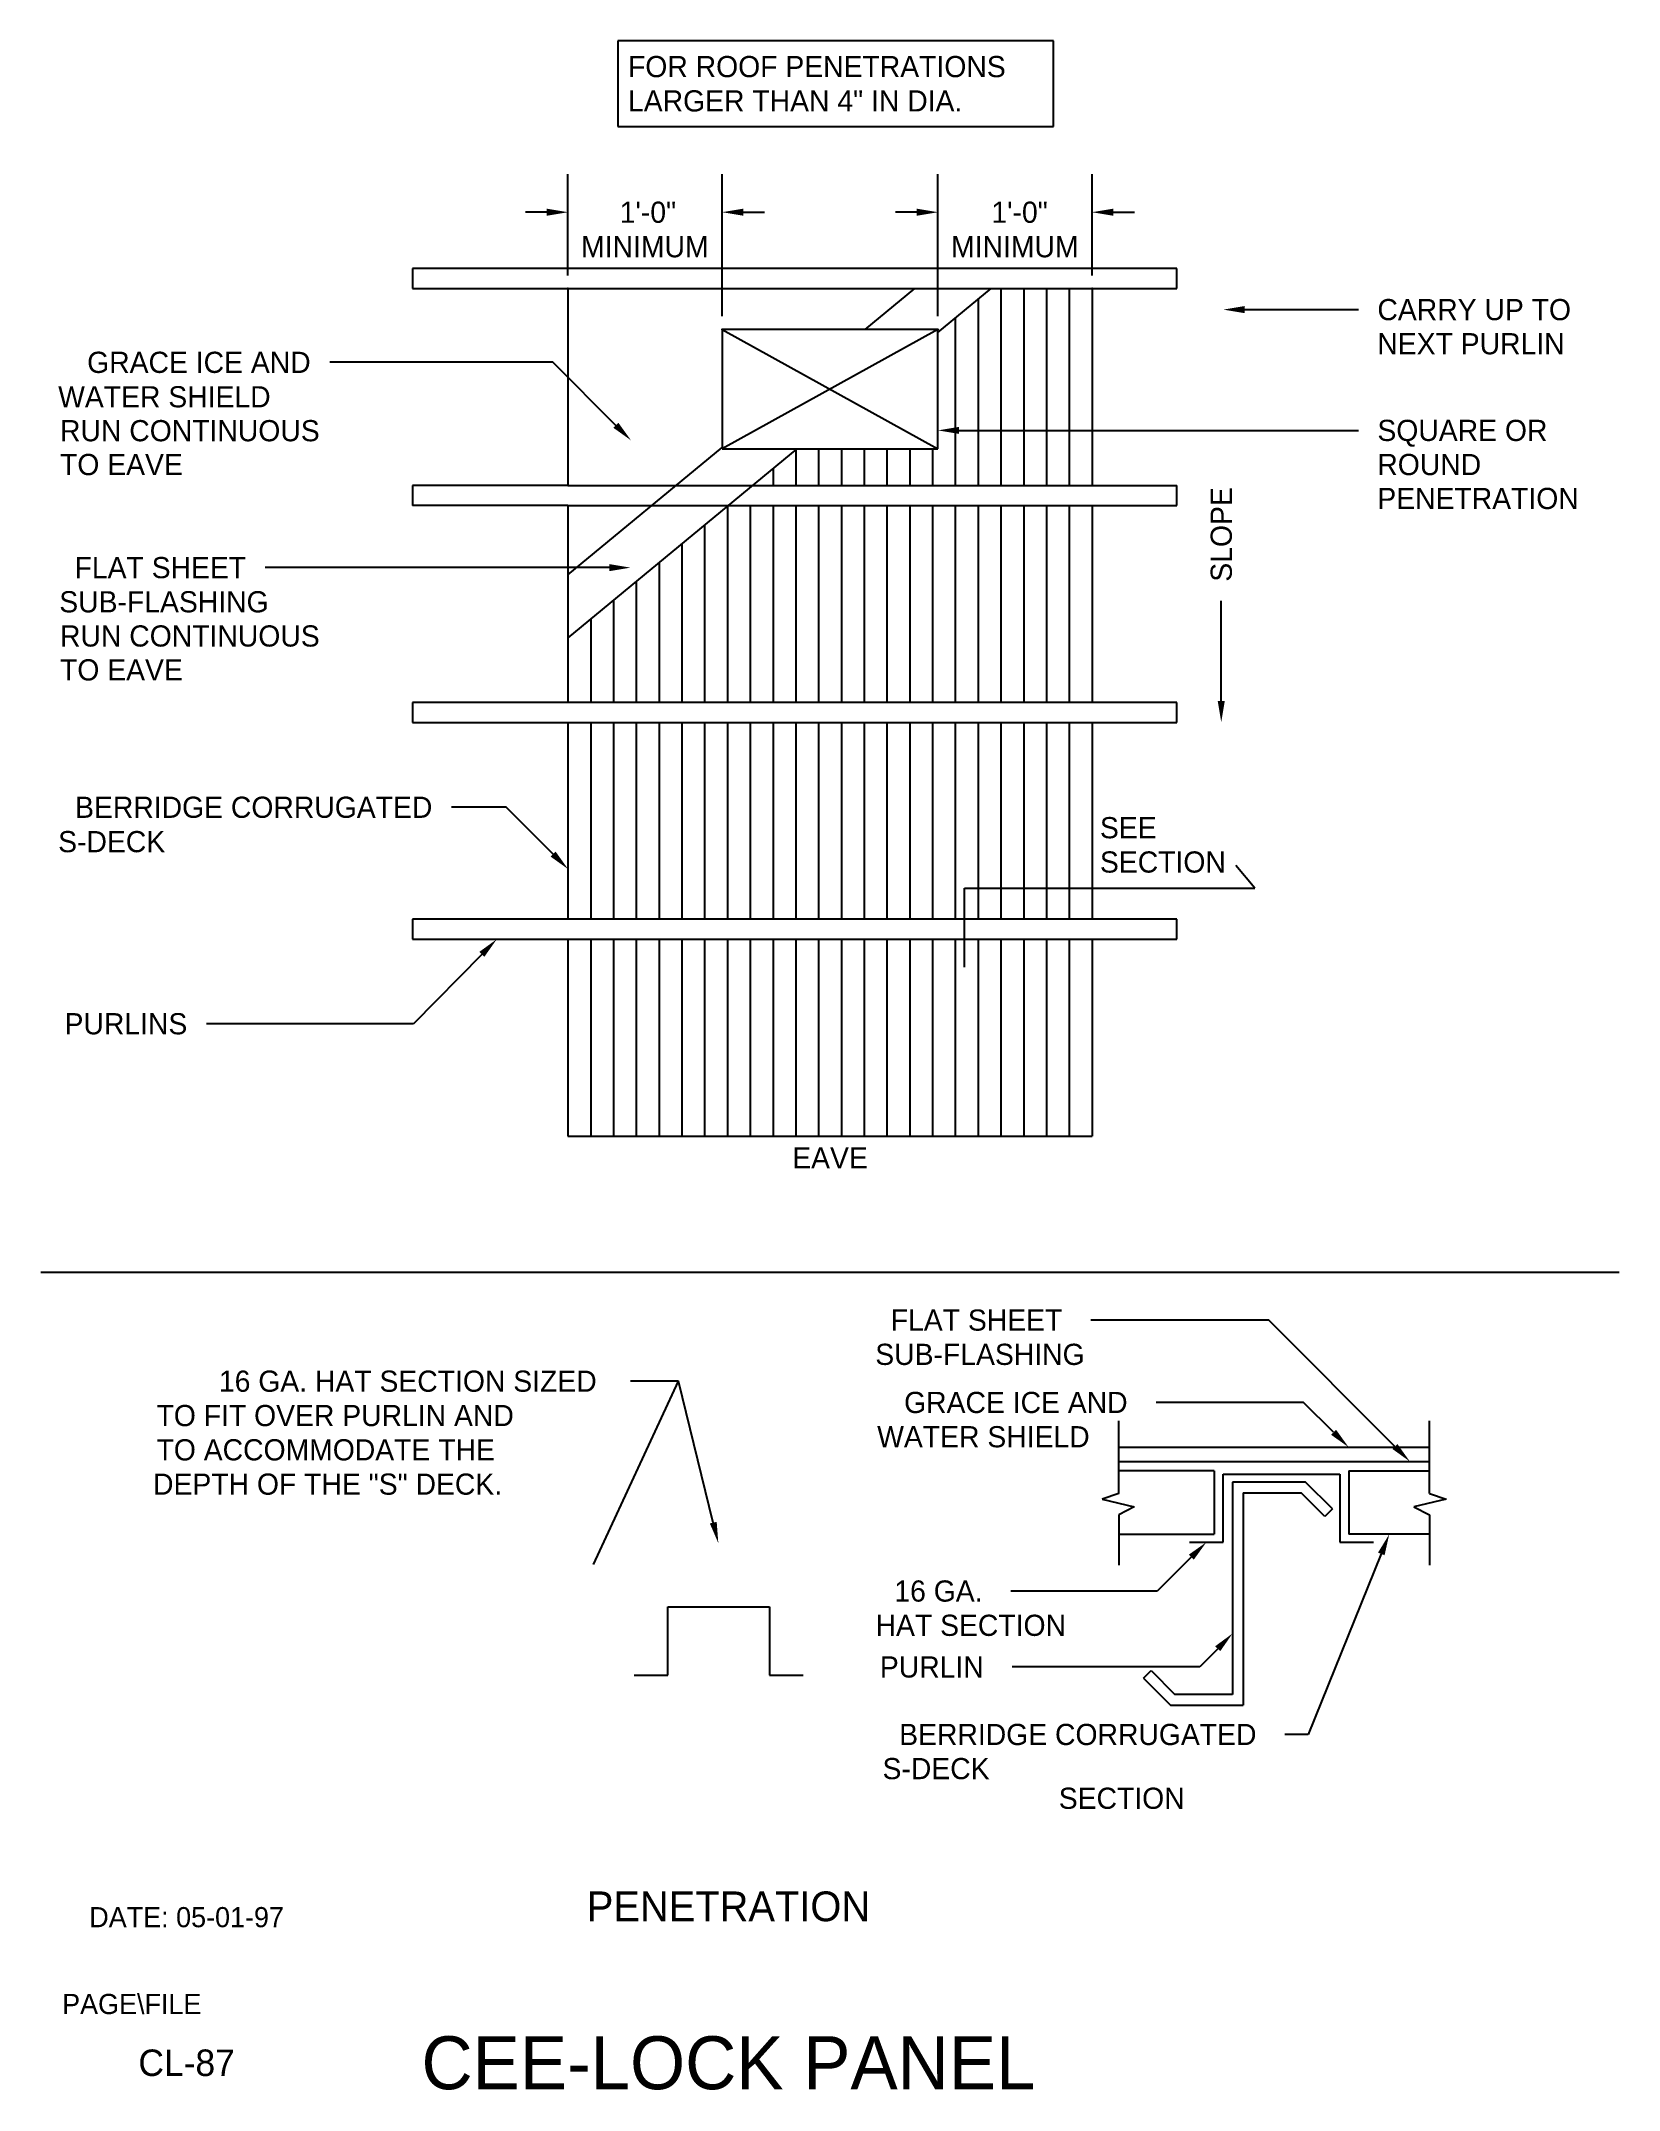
# Model space of a CAD drawing. Extents: x 0.1 to 33.7, y 1.1 to 44.6.
import ezdxf
from ezdxf.enums import TextEntityAlignment as Align

# ---------------------------------------------------------------- set-up
doc = ezdxf.new("R2010")
doc.units = 0
doc.header["$LTSCALE"] = 0.6
doc.linetypes.add('HIDDENX2', pattern=[0])
for name, color, linetype in [('BORDER', 7, 'CONTINUOUS'), ('CMP-FLSH', 7, 'CONTINUOUS'), ('DIM-TXT', 7, 'CONTINUOUS'), ('STRCTR', 7, 'CONTINUOUS')]:
    doc.layers.add(name, color=color, linetype=linetype)

msp = doc.modelspace()

# ---------------------------------------------------------------- linework, layer by layer
at = {"layer": 'BORDER', "color": 0, "linetype": 'CONTINUOUS'}
for p, q in [((0.14, 18.481), (33.661, 18.481)), ((11.874, 12.27), (13.682, 16.167))]:
    msp.add_line(p, q, dxfattribs=at)
at = {"layer": 'CMP-FLSH', "color": 0, "linetype": 'CONTINUOUS'}
for p, q in [((19.193, 38.508), (14.609, 38.508)), ((14.609, 38.508), (14.609, 35.973)), ((14.609, 38.508), (19.193, 35.973)), ((19.193, 38.508), (14.609, 35.973)), ((19.193, 35.973), (19.193, 38.508)), ((14.609, 35.973), (19.193, 35.973)), ((23.033, 14.764), (29.635, 14.764)), ((23.033, 14.461), (29.635, 14.461))]:
    msp.add_line(p, q, dxfattribs=at)
at = {"layer": 'DIM-TXT', "color": 0, "linetype": 'CONTINUOUS'}
for p, q in [((12.392, 44.638), (12.392, 42.824)), ((21.651, 44.638), (12.392, 44.638)), ((21.651, 42.824), (21.651, 44.638)), ((12.392, 42.824), (21.651, 42.824)), ((11.334, 39.657), (11.334, 41.81)), ((14.609, 38.789), (14.609, 41.81)), ((19.193, 38.789), (19.193, 41.81)), ((22.468, 39.657), (22.468, 41.81)), ((10.884, 41), (10.434, 41)), ((15.059, 41), (15.509, 41)), ((18.743, 41), (18.293, 41)), ((22.918, 41), (23.368, 41)), ((25.707, 38.931), (28.124, 38.931)), ((11.014, 37.811), (6.274, 37.811)), ((12.354, 36.472), (11.014, 37.811)), ((19.643, 36.365), (28.124, 36.365)), ((12.213, 33.45), (4.903, 33.45)), ((25.212, 30.616), (25.212, 32.746)), ((10.023, 28.359), (8.859, 28.359)), ((11.02, 27.363), (10.023, 28.359)), ((25.927, 26.637), (25.52, 27.125)), ((19.759, 24.963), (19.759, 26.637)), ((19.759, 26.637), (25.927, 26.637)), ((9.504, 25.233), (8.05, 23.76)), ((8.05, 23.76), (3.654, 23.76)), ((26.223, 17.465), (22.44, 17.465)), ((28.9, 14.78), (26.223, 17.465)), ((13.682, 16.167), (12.665, 16.167)), ((14.422, 13.161), (13.682, 16.167)), ((26.958, 15.715), (23.827, 15.715)), ((27.599, 15.081), (26.958, 15.715)), ((24.576, 12.429), (23.851, 11.709)), ((28.611, 12.497), (27.06, 8.662)), ((23.851, 11.709), (20.745, 11.709)), ((25.137, 10.484), (24.758, 10.096)), ((24.758, 10.096), (20.771, 10.096)), ((27.06, 8.662), (26.564, 8.662))]:
    msp.add_line(p, q, dxfattribs=at)
for p in [(14.609, 41), (22.468, 41), (11.334, 39.376), (22.468, 39.376), (14.609, 38.508), (19.193, 38.508)]:
    msp.add_point(p, dxfattribs=at)
for points in [[(10.884, 41.075), (10.884, 40.925), (11.334, 41)], [(15.059, 41.075), (15.059, 40.925), (14.609, 41)], [(18.743, 41.075), (18.743, 40.925), (19.193, 41)], [(22.918, 41.075), (22.918, 40.925), (22.468, 41)], [(25.707, 38.856), (25.707, 39.006), (25.257, 38.931)], [(12.407, 36.525), (12.301, 36.419), (12.673, 36.154)], [(19.643, 36.29), (19.643, 36.44), (19.193, 36.365)], [(12.213, 33.525), (12.213, 33.375), (12.663, 33.45)], [(25.287, 30.616), (25.137, 30.616), (25.212, 30.166)], [(11.073, 27.416), (10.967, 27.31), (11.338, 27.045)], [(9.451, 25.286), (9.558, 25.181), (9.821, 25.554)], [(27.651, 15.134), (27.546, 15.028), (27.918, 14.764)], [(28.953, 14.833), (28.847, 14.727), (29.218, 14.461)], [(14.494, 13.179), (14.349, 13.144), (14.529, 12.725)], [(24.524, 12.482), (24.629, 12.376), (24.896, 12.746)], [(28.542, 12.525), (28.681, 12.469), (28.78, 12.914)], [(25.083, 10.536), (25.191, 10.432), (25.451, 10.806)]]:
    msp.add_solid(points, dxfattribs=at)
at = {"layer": 'STRCTR', "color": 0, "linetype": 'CONTINUOUS'}
for p, q in [((24.266, 39.803), (8.034, 39.803)), ((8.034, 39.803), (8.034, 39.376)), ((24.266, 39.376), (24.266, 39.803)), ((8.034, 39.376), (24.266, 39.376)), ((11.334, 39.376), (11.334, 35.195)), ((17.65, 38.508), (18.703, 39.376)), ((19.193, 38.442), (20.325, 39.376)), ((20.531, 39.376), (20.531, 35.195)), ((21.015, 39.376), (21.015, 35.195)), ((21.5, 39.376), (21.5, 35.195)), ((21.984, 39.376), (21.984, 35.195)), ((22.468, 39.376), (22.468, 35.195)), ((19.563, 38.748), (19.563, 35.195)), ((20.047, 39.147), (20.047, 35.195)), ((11.334, 33.298), (14.609, 35.999)), ((16.199, 35.973), (11.334, 31.961)), ((16.175, 35.953), (16.175, 35.195)), ((16.659, 35.973), (16.659, 35.195)), ((17.143, 35.973), (17.143, 35.195)), ((17.627, 35.973), (17.627, 35.195)), ((18.111, 35.973), (18.111, 35.195)), ((18.595, 35.973), (18.595, 35.195)), ((19.079, 35.973), (19.079, 35.195)), ((15.691, 35.554), (15.691, 35.195)), ((8.034, 35.195), (8.034, 34.768)), ((11.334, 35.195), (8.034, 35.195)), ((15.256, 35.195), (24.266, 35.195)), ((24.266, 34.768), (24.266, 35.195)), ((11.334, 34.768), (8.034, 34.768)), ((11.334, 34.768), (11.334, 30.588)), ((14.723, 34.755), (14.723, 30.588)), ((14.738, 34.768), (24.266, 34.768)), ((15.207, 34.768), (15.207, 30.588)), ((15.691, 34.768), (15.691, 30.588)), ((16.175, 34.768), (16.175, 30.588)), ((16.659, 34.768), (16.659, 30.588)), ((17.143, 34.768), (17.143, 30.588)), ((17.627, 34.768), (17.627, 30.588)), ((18.111, 34.768), (18.111, 30.588)), ((18.595, 34.768), (18.595, 30.588)), ((19.079, 34.768), (19.079, 30.588)), ((19.563, 34.768), (19.563, 30.588)), ((20.047, 34.768), (20.047, 30.588)), ((20.531, 34.768), (20.531, 30.588)), ((21.015, 34.768), (21.015, 30.588)), ((21.5, 34.768), (21.5, 30.588)), ((21.984, 34.768), (21.984, 30.588)), ((22.468, 34.768), (22.468, 30.588)), ((13.754, 33.957), (13.754, 30.588)), ((14.238, 34.356), (14.238, 30.588)), ((13.27, 33.558), (13.27, 30.588)), ((12.786, 33.158), (12.786, 30.588)), ((12.302, 32.759), (12.302, 30.588)), ((11.818, 32.36), (11.818, 30.588)), ((24.266, 30.588), (8.034, 30.588)), ((8.034, 30.588), (8.034, 30.161)), ((24.266, 30.161), (24.266, 30.588)), ((8.034, 30.161), (24.266, 30.161)), ((11.334, 30.161), (11.334, 25.981)), ((11.818, 30.161), (11.818, 25.981)), ((12.302, 30.161), (12.302, 25.981)), ((12.786, 30.161), (12.786, 25.981)), ((13.27, 30.161), (13.27, 25.981)), ((13.754, 30.161), (13.754, 25.981)), ((14.238, 30.161), (14.238, 25.981)), ((14.723, 30.161), (14.723, 25.981)), ((15.207, 30.161), (15.207, 25.981)), ((15.691, 30.161), (15.691, 25.981)), ((16.175, 30.161), (16.175, 25.981)), ((16.659, 30.161), (16.659, 25.981)), ((17.143, 30.161), (17.143, 25.981)), ((17.627, 30.161), (17.627, 25.981)), ((18.111, 30.161), (18.111, 25.981)), ((18.595, 30.161), (18.595, 25.981)), ((19.079, 30.161), (19.079, 25.981)), ((19.563, 30.161), (19.563, 25.981)), ((20.047, 30.161), (20.047, 25.981)), ((20.531, 30.161), (20.531, 25.981)), ((21.015, 30.161), (21.015, 25.981)), ((21.5, 30.161), (21.5, 25.981)), ((21.984, 30.161), (21.984, 25.981)), ((22.468, 30.161), (22.468, 25.981)), ((24.266, 25.981), (8.034, 25.981)), ((8.034, 25.981), (8.034, 25.554)), ((24.266, 25.554), (24.266, 25.981)), ((8.034, 25.554), (24.266, 25.554)), ((11.334, 25.554), (11.334, 21.373)), ((11.818, 25.554), (11.818, 21.373)), ((12.302, 25.554), (12.302, 21.373)), ((12.786, 25.554), (12.786, 21.373)), ((13.27, 25.554), (13.27, 21.373)), ((13.754, 25.554), (13.754, 21.373)), ((14.238, 25.554), (14.238, 21.373)), ((14.723, 25.554), (14.723, 21.373)), ((15.207, 25.554), (15.207, 21.373)), ((15.691, 25.554), (15.691, 21.373)), ((16.175, 25.554), (16.175, 21.373)), ((16.659, 25.554), (16.659, 21.373)), ((17.143, 25.554), (17.143, 21.373)), ((17.627, 25.554), (17.627, 21.373)), ((18.111, 25.554), (18.111, 21.373)), ((18.595, 25.554), (18.595, 21.373)), ((19.079, 25.554), (19.079, 21.373)), ((19.563, 25.554), (19.563, 21.373)), ((20.047, 25.554), (20.047, 21.373)), ((20.531, 25.554), (20.531, 21.373)), ((21.015, 25.554), (21.015, 21.373)), ((21.5, 25.554), (21.5, 21.373)), ((21.984, 25.554), (21.984, 21.373)), ((22.468, 25.554), (22.468, 21.373)), ((11.334, 21.373), (22.468, 21.373)), ((23.033, 13.781), (23.033, 15.327)), ((29.635, 13.781), (29.635, 15.327)), ((25.059, 14.26), (23.033, 14.26)), ((25.059, 14.26), (25.059, 12.914)), ((25.255, 12.746), (25.255, 14.192)), ((25.255, 14.192), (27.729, 14.192)), ((27.001, 14.024), (25.451, 14.024)), ((25.451, 14.024), (25.451, 9.514)), ((27.572, 13.453), (27.001, 14.024)), ((27.729, 14.192), (27.729, 12.746)), ((27.925, 14.26), (27.925, 12.914)), ((27.925, 14.26), (29.635, 14.26)), ((23.033, 13.781), (22.679, 13.662)), ((22.679, 13.662), (23.363, 13.496)), ((23.363, 13.496), (23.033, 13.329)), ((25.68, 13.795), (26.906, 13.795)), ((25.68, 13.795), (25.68, 9.285)), ((27.41, 13.292), (26.906, 13.795)), ((29.989, 13.662), (29.305, 13.496)), ((29.305, 13.496), (29.635, 13.329)), ((29.635, 13.781), (29.989, 13.662)), ((23.033, 13.329), (23.033, 12.259)), ((27.572, 13.453), (27.41, 13.292)), ((29.635, 13.329), (29.635, 12.259)), ((23.033, 12.914), (25.059, 12.914)), ((24.536, 12.746), (25.255, 12.746)), ((27.729, 12.746), (28.448, 12.746)), ((29.635, 12.914), (27.925, 12.914)), ((13.458, 9.923), (13.458, 11.37)), ((13.458, 11.37), (15.615, 11.37)), ((15.615, 11.37), (15.615, 9.923)), ((23.56, 9.856), (23.722, 10.018)), ((23.722, 10.018), (24.226, 9.514)), ((12.739, 9.923), (13.458, 9.923)), ((15.615, 9.923), (16.334, 9.923)), ((23.56, 9.856), (24.131, 9.285)), ((24.131, 9.285), (25.68, 9.285)), ((25.451, 9.514), (24.226, 9.514))]:
    msp.add_line(p, q, dxfattribs=at)
at = {"layer": 'STRCTR', "color": 0, "linetype": 'HIDDENX2'}
for p, q in [((11.334, 35.195), (15.256, 35.195)), ((11.334, 34.768), (14.738, 34.768))]:
    msp.add_line(p, q, dxfattribs=at)

# ---------------------------------------------------------------- texts
at = {"layer": 'BORDER', "color": 0, "linetype": 'CONTINUOUS'}
msp.add_text('PENETRATION', height=0.63281, dxfattribs=at).set_placement((14.744, 4.694), align=Align.CENTER)
for s, height, p in [('DATE: 05-01-97', 0.42795, (3.234, 4.781)), ('CL-87', 0.5625, (3.234, 1.688))]:
    msp.add_text(s, height=height, dxfattribs=at).set_placement(p, align=Align.MIDDLE)
msp.add_text('PAGE\\FILE', height=0.4279, dxfattribs=at).set_placement((0.59, 2.722))
at = {"layer": 'BORDER', "color": 0}
msp.add_text('CEE-LOCK PANEL', height=1.125, dxfattribs=at).set_placement((14.744, 1.688), align=Align.MIDDLE)
at = {"layer": 'DIM-TXT', "color": 0, "linetype": 'CONTINUOUS'}
for s, p in [('FOR ROOF PENETRATIONS', (12.61, 43.869)), ('LARGER THAN 4" IN DIA.', (12.61, 43.14)), ('NEXT PURLIN', (28.527, 37.981)), ('WATER SHIELD', (0.505, 36.854)), ('RUN CONTINUOUS', (0.545, 36.134)), ('TO EAVE', (0.545, 35.415)), ('ROUND', (28.527, 35.415)), ('PENETRATION', (28.527, 34.694)), ('SUB-FLASHING', (0.529, 32.499)), ('RUN CONTINUOUS', (0.545, 31.773)), ('TO EAVE', (0.545, 31.053)), ('S-DECK', (0.505, 27.404)), ('SEE', (22.635, 27.7)), ('SECTION', (22.635, 26.971)), ('SUB-FLASHING', (17.863, 16.512)), ('TO FIT OVER PURLIN AND', (2.595, 15.212)), ('TO ACCOMMODATE THE', (2.595, 14.484)), ('WATER SHIELD', (17.903, 14.762)), ('DEPTH OF THE "S" DECK.', (2.521, 13.755)), ('HAT SECTION', (17.869, 10.756)), ('S-DECK', (18.017, 7.712)), ('SECTION', (21.76, 7.082))]:
    msp.add_text(s, height=0.45, dxfattribs=at).set_placement(p)
for p in [(13.033, 41), (20.928, 41)]:
    msp.add_text('1\'-0"', height=0.45, dxfattribs=at).set_placement(p, align=Align.MIDDLE_CENTER)
for s, p in [('MINIMUM', (12.968, 40.264)), ('MINIMUM', (20.827, 40.264)), ('EAVE', (16.901, 20.911))]:
    msp.add_text(s, height=0.45, dxfattribs=at).set_placement(p, align=Align.MIDDLE)
for s, p in [('CARRY UP TO', (28.529, 38.931)), ('SQUARE OR', (28.529, 36.365))]:
    msp.add_text(s, height=0.45, dxfattribs=at).set_placement(p, align=Align.MIDDLE_LEFT)
for s, p in [('GRACE ICE AND', (5.869, 37.811)), ('FLAT SHEET', (4.498, 33.45)), ('BERRIDGE CORRUGATED', (8.454, 28.359)), ('PURLINS', (3.249, 23.76)), ('FLAT SHEET', (21.836, 17.465)), ('16 GA. HAT SECTION SIZED', (11.945, 16.167)), ('GRACE ICE AND', (23.223, 15.715)), ('16 GA.', (20.141, 11.709)), ('PURLIN', (20.167, 10.096)), ('BERRIDGE CORRUGATED', (25.96, 8.662))]:
    msp.add_text(s, height=0.45, dxfattribs=at).set_placement(p, align=Align.MIDDLE_RIGHT)
msp.add_text('SLOPE', height=0.45, rotation=90, dxfattribs=at).set_placement((25.212, 33.151), align=Align.MIDDLE_LEFT)

doc.saveas('drawing.dxf')
